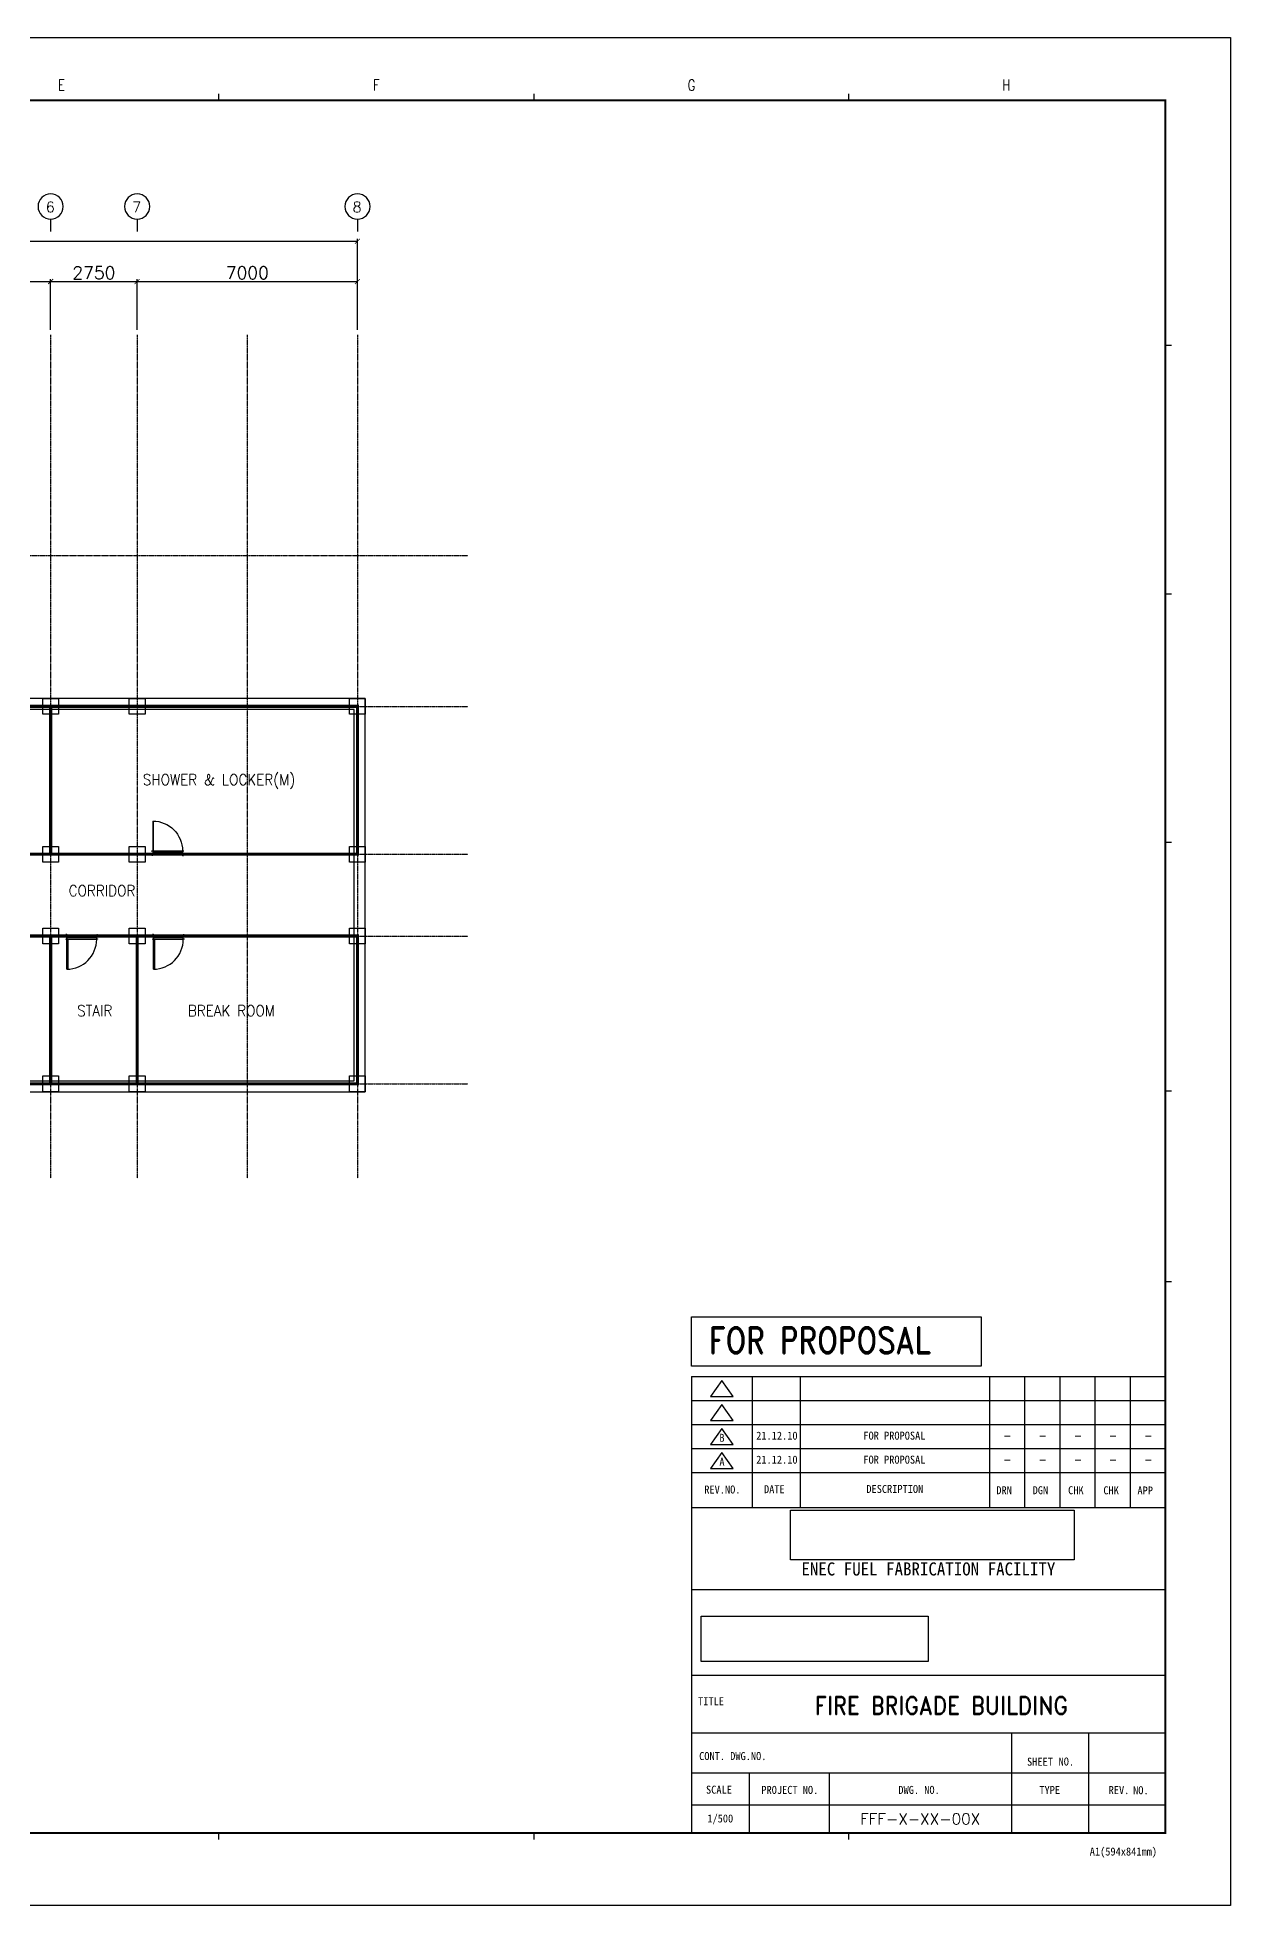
# Model space of a CAD drawing. Header units: millimetres. Extents: x -232466 to 860779, y -177975 to 311634.
# Drawn here: x -99096 to -61177, y 237245 to 296645 of the extents above; entities that cross this region are included whole.
import ezdxf
from ezdxf.enums import TextEntityAlignment as Align

# ---------------------------------------------------------------- set-up
doc = ezdxf.new("R2010")
doc.units = ezdxf.units.MM
doc.header["$XCLIPFRAME"] = 2
doc.linetypes.add('AXES', pattern=[50.8, 31.75, -6.35, 6.35, -6.35])
doc.linetypes.add('CENTER', pattern=[2, 1.25, -0.25, 0.25, -0.25])
doc.layers.add('0 외형선', color=3, linetype='Continuous', lineweight=25)
doc.layers.add('TEXT', color=7, linetype='Continuous', lineweight=15)
for name, color, linetype in [('Center Line', 1, 'CENTER'), ('COL', 2, 'Continuous'), ('dim', 7, 'Continuous'), ('DOOR', 4, 'Continuous'), ('G', 3, 'Continuous'), ('SYM', 7, 'Continuous'), ('TITLEBOX', 7, 'Continuous'), ('TXT', 2, 'Continuous')]:
    doc.layers.add(name, color=color, linetype=linetype)
doc.styles.add('RD20', font='ROMAND.SHX', dxfattribs={"width": 0.8, "height": 2})
doc.styles.add('RD6', font='ROMAND.shx', dxfattribs={"width": 0.83, "height": 6})
doc.styles.add('ROMAND', font='romand')
doc.styles.add('RomanS', font='romans.shx')
doc.styles.add('TBOX', font='romans.shx')
doc.styles.add('돋움체', font='')
doc.styles.get('돋움체').set_extended_font_data('DotumChe')
doc.dimstyles.new('HYUNDAI', dxfattribs={"dimscale": 120, "dimtxt": 3, "dimasz": 3, "dimexe": 1, "dimexo": 2, "dimgap": 1, "dimtad": 1, "dimdec": 0, "dimdsep": 46, "dimtxsty": 'RomanS', "dimcen": 0, "dimclrd": 256, "dimclre": 256, "dimclrt": 3, "dimadec": 0, "dimazin": 0, "dimtfac": 1, "dimtdec": 0, "dimtix": 1, "dimtmove": 2, "dimatfit": 3, "dimfxl": 1, "dimtvp": 1, "dimtolj": 1, "dimarcsym": 0})
picture_1 = doc.add_image_def('image1', size_in_pixel=(850, 283))
picture_2 = doc.add_image_def('image2.jpg', size_in_pixel=(500, 87))

# ---------------------------------------------------------------- blocks, each defined once
blk = doc.blocks.new('_ArchTick')
at = {"color": 0, "linetype": 'ByBlock', "const_width": 0.15}
blk.add_lwpolyline([(-0.5, -0.5), (0.5, 0.5)], dxfattribs=at)
blk = doc.blocks.new('*D172')
at = {"layer": 'Defpoints', "color": 0}
for p in [(-88925, 290162), (-130825, 287184), (-88925, 287184)]:
    blk.add_point(p, dxfattribs=at)
at = {"layer": 'dim', "lineweight": -2}
for p, q in [((-130825, 287344), (-130825, 290242)), ((-130825, 290162), (-88925, 290162)), ((-88925, 287344), (-88925, 290242))]:
    blk.add_line(p, q, dxfattribs=at)
at = {"layer": 'dim', "lineweight": -2, "xscale": 160, "yscale": 160, "zscale": 160, "rotation": 180}
blk.add_blockref('_ArchTick', (-130825, 290162), dxfattribs=at)
at = {"layer": 'dim', "lineweight": -2, "xscale": 160, "yscale": 160, "zscale": 160}
blk.add_blockref('_ArchTick', (-88925, 290162), dxfattribs=at)
at = {"layer": 'dim', "color": 0, "insert": (-109875, 290442), "char_height": 400, "attachment_point": 5, "style": 'RomanS', "bg_fill": 3, "box_fill_scale": 1.1, "bg_fill_color": 257, "bg_fill_transparency": 0}
blk.add_mtext('\\A1;41900', dxfattribs=at)
blk = doc.blocks.new('*D176')
at = {"layer": 'Defpoints', "color": 0}
for p in [(-98675, 288882), (-105775, 287184), (-98675, 287184)]:
    blk.add_point(p, dxfattribs=at)
at = {"layer": 'dim', "lineweight": -2}
for p, q in [((-105775, 287344), (-105775, 288962)), ((-105775, 288882), (-98675, 288882)), ((-98675, 287344), (-98675, 288962))]:
    blk.add_line(p, q, dxfattribs=at)
at = {"layer": 'dim', "lineweight": -2, "xscale": 160, "yscale": 160, "zscale": 160, "rotation": 180}
blk.add_blockref('_ArchTick', (-105775, 288882), dxfattribs=at)
at = {"layer": 'dim', "lineweight": -2, "xscale": 160, "yscale": 160, "zscale": 160}
blk.add_blockref('_ArchTick', (-98675, 288882), dxfattribs=at)
at = {"layer": 'dim', "color": 0, "insert": (-102225, 289162), "char_height": 400, "attachment_point": 5, "style": 'RomanS', "bg_fill": 3, "box_fill_scale": 1.1, "bg_fill_color": 257, "bg_fill_transparency": 0}
blk.add_mtext('\\A1;7100', dxfattribs=at)
blk = doc.blocks.new('*D177')
at = {"layer": 'Defpoints', "color": 0}
for p in [(-95925, 288882), (-98675, 287184), (-95925, 287184)]:
    blk.add_point(p, dxfattribs=at)
at = {"layer": 'dim', "lineweight": -2}
for p, q in [((-98675, 287344), (-98675, 288962)), ((-98675, 288882), (-95925, 288882)), ((-95925, 287344), (-95925, 288962))]:
    blk.add_line(p, q, dxfattribs=at)
at = {"layer": 'dim', "lineweight": -2, "xscale": 160, "yscale": 160, "zscale": 160, "rotation": 180}
blk.add_blockref('_ArchTick', (-98675, 288882), dxfattribs=at)
at = {"layer": 'dim', "lineweight": -2, "xscale": 160, "yscale": 160, "zscale": 160}
blk.add_blockref('_ArchTick', (-95925, 288882), dxfattribs=at)
at = {"layer": 'dim', "color": 0, "insert": (-97300, 289162), "char_height": 400, "attachment_point": 5, "style": 'RomanS', "bg_fill": 3, "box_fill_scale": 1.1, "bg_fill_color": 257, "bg_fill_transparency": 0}
blk.add_mtext('\\A1;2750', dxfattribs=at)
blk = doc.blocks.new('*D178')
at = {"layer": 'Defpoints', "color": 0}
for p in [(-88925, 288882), (-95925, 287184), (-88925, 287184)]:
    blk.add_point(p, dxfattribs=at)
at = {"layer": 'dim', "lineweight": -2}
for p, q in [((-95925, 287344), (-95925, 288962)), ((-95925, 288882), (-88925, 288882)), ((-88925, 287344), (-88925, 288962))]:
    blk.add_line(p, q, dxfattribs=at)
at = {"layer": 'dim', "lineweight": -2, "xscale": 160, "yscale": 160, "zscale": 160, "rotation": 180}
blk.add_blockref('_ArchTick', (-95925, 288882), dxfattribs=at)
at = {"layer": 'dim', "lineweight": -2, "xscale": 160, "yscale": 160, "zscale": 160}
blk.add_blockref('_ArchTick', (-88925, 288882), dxfattribs=at)
at = {"layer": 'dim', "color": 0, "insert": (-92425, 289162), "char_height": 400, "attachment_point": 5, "style": 'RomanS', "bg_fill": 3, "box_fill_scale": 1.1, "bg_fill_color": 257, "bg_fill_transparency": 0}
blk.add_mtext('\\A1;7000', dxfattribs=at)
blk = doc.blocks.new('SD1')
at = {"color": 8}
for p, q in [((-55, 200), (-975, 200)), ((-955, 155), (-45, 155))]:
    blk.add_line(p, q, dxfattribs=at)
for points in [[(-25, 1150), (-25, 200), (-55, 200), (-55, 1150)], [(-1000, 180), (-1000, 200), (-975, 200), (-975, 155), (-955, 155), (-955, 95), (-975, 50), (-1000, 50), (-1000, 70)], [(0, 180), (0, 200), (-25, 200), (-25, 155), (-45, 155), (-45, 95), (-25, 50), (0, 50), (0, 70)]]:
    blk.add_lwpolyline(points)
blk.add_arc((-25, 200), 950, 90, 180)
blk = doc.blocks.new('주열')
at = {"layer": 'SYM'}
blk.add_line((0, 600), (0, 0), dxfattribs=at)
blk.add_circle((0, 1200), 600, dxfattribs=at)

msp = doc.modelspace()

# ---------------------------------------------------------------- linework, layer by layer
msp.add_line((-63251, 240454.6), (-63251, 239538.7))
at = {"layer": '0 외형선', "linetype": 'Continuous'}
for points in [[(-131075, 263123.9), (-88675, 263123.9), (-88675, 275623.9), (-105525, 275623.9), (-105525, 280423.9), (-122625, 280423.9), (-122625, 275623.9), (-131075, 275623.9)], [(-130725, 263473.9), (-89025, 263473.9), (-89025, 275273.9), (-105875, 275273.9), (-105875, 280073.9), (-122275, 280073.9), (-122275, 275273.9), (-130725, 275273.9)]]:
    msp.add_lwpolyline(points, close=True, dxfattribs=at)
at = {"layer": '0 외형선', "linetype": 'Continuous', "const_width": 100}
for points in [[(-105775, 275373.9), (-98675, 275373.9), (-98675, 270673.9), (-105775, 270673.9)], [(-98675, 275373.9), (-88925, 275373.9), (-88925, 270673.9), (-98675, 270673.9)], [(-105775, 268073.9), (-98677.4, 268073.9), (-98677.4, 263373.9), (-105775, 263373.9)], [(-98675, 268073.9), (-95927.4, 268073.9), (-95927.4, 263373.9), (-98675, 263373.9)], [(-95925, 268073.9), (-88925, 268073.9), (-88925, 263373.9), (-95927.4, 263373.9)]]:
    msp.add_lwpolyline(points, close=True, dxfattribs=at)
at = {"layer": 'Center Line', "linetype": 'AXES'}
for p, q in [((-135393.6, 280173.9), (-85408, 280173.9)), ((-135393.6, 275373.9), (-85408, 275373.9)), ((-135393.6, 270673.9), (-85408, 270673.9)), ((-135393.6, 268073.9), (-85408, 268073.9)), ((-135393.6, 263373.9), (-85408, 263373.9))]:
    msp.add_line(p, q, dxfattribs=at)
at = {"layer": 'COL'}
for points in [[(-98925, 275123.9), (-98925, 275623.9), (-98425, 275623.9), (-98425, 275123.9)], [(-96175, 275123.9), (-96175, 275623.9), (-95675, 275623.9), (-95675, 275123.9)], [(-89175, 275123.9), (-89175, 275623.9), (-88675, 275623.9), (-88675, 275123.9)], [(-98925, 270423.9), (-98925, 270923.9), (-98425, 270923.9), (-98425, 270423.9)], [(-96175, 270423.9), (-96175, 270923.9), (-95675, 270923.9), (-95675, 270423.9)], [(-89175, 270423.9), (-89175, 270923.9), (-88675, 270923.9), (-88675, 270423.9)], [(-98925, 267823.9), (-98925, 268323.9), (-98425, 268323.9), (-98425, 267823.9)], [(-96175, 267823.9), (-96175, 268323.9), (-95675, 268323.9), (-95675, 267823.9)], [(-89175, 267823.9), (-89175, 268323.9), (-88675, 268323.9), (-88675, 267823.9)], [(-98925, 263123.9), (-98925, 263623.9), (-98425, 263623.9), (-98425, 263123.9)], [(-96175, 263123.9), (-96175, 263623.9), (-95675, 263623.9), (-95675, 263123.9)], [(-89175, 263123.9), (-89175, 263623.9), (-88675, 263623.9), (-88675, 263123.9)]]:
    msp.add_lwpolyline(points, close=True, dxfattribs=at)
at = {"layer": 'TITLEBOX', "color": 4, "linetype": 'Continuous'}
for p, q in [((-93327, 294645.3), (-93327, 294845.3)), ((-93327, 294645.3), (-93327, 294845.3)), ((-83313.3, 294645.3), (-83313.3, 294845.3)), ((-83313.3, 294645.3), (-83313.3, 294845.3)), ((-73313.3, 294645.3), (-73313.3, 294845.3)), ((-73313.3, 294645.3), (-73313.3, 294845.3)), ((-63051, 286845.3), (-63251, 286845.3)), ((-63051, 278945.3), (-63251, 278945.3)), ((-63051, 271045.3), (-63251, 271045.3)), ((-63051, 263145.3), (-63251, 263145.3)), ((-63051, 257082.6), (-63251, 257082.6)), ((-93327, 239345.2), (-93327, 239545.2)), ((-93327, 239345.2), (-93327, 239545.2)), ((-83313.3, 239345.2), (-83313.3, 239545.2)), ((-83313.3, 239345.2), (-83313.3, 239545.2)), ((-73313.3, 239345.2), (-73313.3, 239545.2))]:
    msp.add_line(p, q, dxfattribs=at)
at = {"layer": 'TITLEBOX', "color": 30, "linetype": 'Continuous'}
for p, q in [((-78311.2, 255960.6), (-69099.9, 255960.6)), ((-78311.2, 254397.8), (-78311.2, 255960.6)), ((-69099.9, 255960.6), (-69099.9, 254397.8)), ((-69099.9, 254397.8), (-78311.2, 254397.8)), ((-73313.3, 239345.2), (-73313.3, 239545.2))]:
    msp.add_line(p, q, dxfattribs=at)
at = {"layer": 'TITLEBOX'}
for p, q in [((-78311.2, 254072), (-63251, 254072)), ((-78311.2, 254072), (-78311.2, 239538.7)), ((-78311.2, 254072), (-63251, 254072)), ((-78311.2, 254072), (-78311.2, 239538.7)), ((-77344.5, 253944.8), (-77700.7, 253436)), ((-77344.5, 253944.8), (-77700.7, 253436)), ((-76988.4, 253436), (-77344.5, 253944.8)), ((-76988.4, 253436), (-77344.5, 253944.8)), ((-76377.8, 254072), (-76377.8, 249899.9)), ((-76377.8, 254072), (-76377.8, 249899.9)), ((-74851.5, 254072), (-74851.5, 249899.9)), ((-74851.5, 254072), (-74851.5, 249899.9)), ((-68843.3, 254068.3), (-68843.3, 249899.9)), ((-68843.3, 254068.3), (-68843.3, 249899.9)), ((-67724.8, 254068.3), (-67724.8, 249899.9)), ((-67724.8, 254068.3), (-67724.8, 249899.9)), ((-66606.4, 254068.3), (-66606.4, 249899.9)), ((-66606.4, 254068.3), (-66606.4, 249899.9)), ((-65487.9, 254068.3), (-65487.9, 249899.9)), ((-65487.9, 254068.3), (-65487.9, 249899.9)), ((-64369.5, 254068.3), (-64369.5, 249899.9)), ((-64369.5, 254068.3), (-64369.5, 249899.9)), ((-78311.2, 253308.8), (-63251, 253308.8)), ((-78311.2, 253308.8), (-63251, 253308.8)), ((-77700.7, 253436), (-76988.4, 253436)), ((-77700.7, 253436), (-76988.4, 253436)), ((-77344.5, 253181.6), (-77700.7, 252672.9)), ((-77344.5, 253181.6), (-77700.7, 252672.9)), ((-76988.4, 252672.9), (-77344.5, 253181.6)), ((-76988.4, 252672.9), (-77344.5, 253181.6)), ((-78311.2, 252545.7), (-63251, 252545.7)), ((-78311.2, 252545.7), (-63251, 252545.7)), ((-77700.7, 252672.9), (-76988.4, 252672.9)), ((-77700.7, 252672.9), (-76988.4, 252672.9)), ((-77344.5, 252418.5), (-77700.7, 251909.7)), ((-77344.5, 252418.5), (-77700.7, 251909.7)), ((-77700.7, 251909.7), (-76988.4, 251909.7)), ((-77700.7, 251909.7), (-76988.4, 251909.7)), ((-76988.4, 251909.7), (-77344.5, 252418.5)), ((-76988.4, 251909.7), (-77344.5, 252418.5)), ((-78311.2, 251782.5), (-63251, 251782.5)), ((-78311.2, 251782.5), (-63251, 251782.5)), ((-77344.5, 251655.3), (-77700.7, 251146.5)), ((-77344.5, 251655.3), (-77700.7, 251146.5)), ((-76988.4, 251146.5), (-77344.5, 251655.3)), ((-76988.4, 251146.5), (-77344.5, 251655.3)), ((-78311.2, 251019.3), (-63251, 251019.3)), ((-78311.2, 251019.3), (-63251, 251019.3)), ((-77700.7, 251146.5), (-76988.4, 251146.5)), ((-77700.7, 251146.5), (-76988.4, 251146.5)), ((-78311.2, 249899.9), (-63251, 249899.9)), ((-78311.2, 249899.9), (-63251, 249899.9)), ((-78311.2, 247300.8), (-63251, 247300.8)), ((-78311.2, 247300.8), (-63251, 247300.8)), ((-78311.2, 244575.8), (-63251, 244575.8)), ((-78311.2, 244575.8), (-63251, 244575.8)), ((-78311.2, 242744.1), (-63251, 242744.1)), ((-78311.2, 242744.1), (-63251, 242744.1)), ((-68135.4, 242744.1), (-68135.4, 239538.7)), ((-68135.4, 242744.1), (-68135.4, 239538.7)), ((-65693.2, 242744.1), (-65693.2, 239538.7)), ((-65693.2, 242744.1), (-65693.2, 239538.7)), ((-78311.2, 241472.1), (-63251, 241472.1)), ((-78311.2, 241472.1), (-63251, 241472.1)), ((-76479.6, 241472.1), (-76479.6, 239538.7)), ((-76479.6, 241472.1), (-76479.6, 239538.7)), ((-73935.6, 241472.1), (-73935.6, 239538.7)), ((-73935.6, 241472.1), (-73935.6, 239538.7)), ((-78311.2, 240454.6), (-63251, 240454.6)), ((-78311.2, 240454.6), (-63251, 240454.6))]:
    msp.add_line(p, q, dxfattribs=at)
at = {"layer": 'TITLEBOX', "color": 30}
msp.add_line((-63251, 239538.7), (-63251, 239553.9), dxfattribs=at)
at = {"layer": 'TITLEBOX', "color": 7}
msp.add_lwpolyline([(-145277, 296645.3), (-61177, 296645.3), (-61177, 237245.3), (-145277, 237245.3)], close=True, dxfattribs=at)
at = {"layer": 'TITLEBOX', "color": 4, "const_width": 70}
msp.add_lwpolyline([(-143277, 294645.3), (-63251, 294645.3), (-63251, 239553.9), (-143277, 239553.9)], close=True, dxfattribs=at)

# ---------------------------------------------------------------- block references
at = {"layer": 'DOOR', "xscale": -1}
msp.add_blockref('SD1', (-95456.7, 270578.9), dxfattribs=at)
at = {"layer": 'DOOR', "rotation": 180}
for p in [(-98186.9, 268168.9), (-95434.6, 268168.9)]:
    msp.add_blockref('SD1', p, dxfattribs=at)

# ---------------------------------------------------------------- texts
at = {"layer": 'G', "color": 3, "style": 'RomanS', "width": 0.9}
for s, p in [('SHOWER & LOCKER(M)', (-93322.4, 273019.3)), ('CORRIDOR', (-97043.1, 269513.6)), ('STAIR', (-97273.2, 265699.4)), ('BREAK ROOM', (-92930.1, 265699.4))]:
    msp.add_text(s, height=350, dxfattribs=at).set_placement(p, align=Align.MIDDLE)
at = {"layer": 'SYM', "style": 'ROMAND'}
for s, p in [('6', (-98830.6, 291084.1)), ('7', (-96080.6, 291084.1)), ('8', (-89080.6, 291084.1))]:
    msp.add_text(s, height=336.4, dxfattribs=at).set_placement(p)
at = {"layer": 'TEXT', "color": 7, "style": '돋움체'}
for s, height, p in [('B', 254.4, (-77341.2, 252118.9)), ('21.12.10', 254.4, (-75596, 252188.3)), ('FOR PROPOSAL', 254.396, (-71861.6, 252188.3)), ('A', 254.4, (-77341.2, 251355.7)), ('21.12.10', 254.4, (-75596, 251425.1)), ('FOR PROPOSAL', 254.396, (-71861.6, 251425.1))]:
    msp.add_text(s, height=height, dxfattribs=at).set_placement(p, align=Align.MIDDLE_CENTER)
msp.add_text('1/500', height=254.4, dxfattribs=at).set_placement((-77395.4, 239996.6), align=Align.MIDDLE)
at = {"layer": 'TITLEBOX', "color": 4, "linetype": 'Continuous', "style": 'TBOX', "width": 0.75}
for s, p in [('E', (-98440, 294951.9)), ('F', (-88426.3, 294951.9)), ('G', (-78426.3, 294951.9)), ('H', (-68426.3, 294951.9))]:
    msp.add_text(s, height=350, dxfattribs=at).set_placement(p)
at = {"layer": 'TITLEBOX', "style": '돋움체'}
for s, height, p in [('REV.NO.', 254.4, (-77903.1, 250348.6)), ('REV.NO.', 254.4, (-77903.1, 250348.6)), ('DATE', 254.4, (-76004.8, 250358.7)), ('DATE', 254.4, (-76004.8, 250358.7)), ('DESCRIPTION', 254.396, (-72752.3, 250365.5)), ('DESCRIPTION', 254.396, (-72752.3, 250365.5)), ('DRN', 254.4, (-68622, 250325.6)), ('DRN', 254.4, (-68622, 250325.6)), ('DGN', 254.4, (-67468.1, 250325.6)), ('DGN', 254.4, (-67468.1, 250325.6)), ('CHK', 254.4, (-66341.6, 250325.6)), ('CHK', 254.4, (-66341.6, 250325.6)), ('CHK', 254.4, (-65221.2, 250322.8)), ('CHK', 254.4, (-65221.2, 250322.8)), ('APP', 254.4, (-64137.6, 250317.5)), ('APP', 254.4, (-64137.6, 250317.5)), ('TITLE', 254.4, (-78100.2, 243618.6)), ('TITLE', 254.4, (-78100.2, 243618.6)), ('CONT. DWG.NO.', 254.396, (-78065.5, 241874)), ('CONT. DWG.NO.', 254.396, (-78065.5, 241874)), ('SHEET', 254.4, (-67646.6, 241694.4)), ('SHEET', 254.4, (-67646.6, 241694.4)), ('NO.', 254.4, (-66644.2, 241698.3)), ('NO.', 254.4, (-66644.2, 241698.3)), ('SCALE', 254.4, (-77848.1, 240804.9)), ('SCALE', 254.4, (-77848.1, 240804.9)), ('PROJECT NO.', 254.396, (-76088.9, 240797.4)), ('PROJECT NO.', 254.396, (-76088.9, 240797.4)), ('DWG. NO.', 254.4, (-71735.1, 240797.3)), ('DWG. NO.', 254.4, (-71735.1, 240797.3)), ('TYPE', 254.4, (-67253.5, 240794.8)), ('TYPE', 254.4, (-67253.5, 240794.8)), ('REV.', 254.4, (-65052, 240792.1)), ('REV.', 254.4, (-65052, 240792.1)), ('NO.', 254.4, (-64275.6, 240787.4)), ('NO.', 254.4, (-64275.6, 240787.4))]:
    msp.add_text(s, height=height, dxfattribs=at).set_placement(p)
at = {"layer": 'TITLEBOX', "color": 3, "style": '돋움체'}
msp.add_text('ENEC FUEL FABRICATION FACILITY', height=416.189, dxfattribs=at).set_placement((-70781.1, 247950.6), align=Align.MIDDLE)
at = {"layer": 'TITLEBOX', "color": 0, "style": '돋움체'}
msp.add_text('A1(594x841mm)', height=254.396, dxfattribs=at).set_placement((-65653.3, 238838.4))
at = {"layer": 'TXT', "color": 30, "linetype": 'Continuous', "style": 'RD6', "width": 0.83}
msp.add_text('FOR PROPOSAL', height=835.501, dxfattribs=at).set_placement((-77760.6, 254800.9))
at = {"layer": 'TXT', "color": 7, "style": 'RD20', "width": 0.83}
for p in [(-68268.1, 252048.8), (-67149.6, 252048.8), (-66031.2, 252048.8), (-64912.7, 252048.8), (-63794.3, 252048.8), (-68268.1, 251285.7), (-67149.6, 251285.7), (-66031.2, 251285.7), (-64912.7, 251285.7), (-63794.3, 251285.7)]:
    msp.add_text('-', height=282.8, dxfattribs=at).set_placement(p, align=Align.CENTER)
at = {"layer": 'TXT', "color": 7, "style": 'ROMAND', "width": 0.9}
msp.add_text('FIRE BRIGADE BUILDING', height=565.517, dxfattribs=at).set_placement((-70371.5, 243607.4), align=Align.MIDDLE)
at = {"layer": 'TXT', "color": 7, "style": 'RD20'}
msp.add_text('FFF-X-XX-00X', height=353.448, dxfattribs=at).set_placement((-71042.4, 239826.2), align=Align.CENTER)

# ---------------------------------------------------------------- pictures from other files: only their frames are drawn
image = msp.add_image(picture_2, insert=(-75162.8, 248244.8), size_in_units=(9015.9, 1568.8))
image.dxf.flags = 7
image = msp.add_image(picture_1, insert=(-78136.1, 244385.1), size_in_units=(7427.9, 2473.1))
image.set_boundary_path([(15.17, 45.797), (840.684, 210.9)])

# ---------------------------------------------------------------- next in the draw order: dimensions: what is measured, and where the dimension line sits
at = {"layer": 'dim'}
dim = msp.add_linear_dim(base=(-88925, 290161.5), p1=(-130825, 287183.6), p2=(-88925, 287183.6), dimstyle='HYUNDAI', override={"dimscale": 80, "dimtxt": 5, "dimasz": 2, "dimpost": '\\X', "dimblk1": 'ArchTick', "dimblk2": 'ArchTick', "dimsah": 1, "dimclrt": 0, "dimtfill": 1}, dxfattribs=at)
dim.commit()
dim.dimension.update_dxf_attribs({"geometry": '*D172', "text_midpoint": (-109875, 290441.5)})

# ---------------------------------------------------------------- next in the draw order: linework, layer by layer
at = {"layer": 'Center Line', "linetype": 'AXES'}
for p, q in [((-98675, 287183.6), (-98675, 260373.9)), ((-95925, 287183.6), (-95925, 260373.9)), ((-88925, 287183.6), (-88925, 260373.9))]:
    msp.add_line(p, q, dxfattribs=at)

# ---------------------------------------------------------------- next in the draw order: block references
at = {"layer": 'SYM', "xscale": -0.6666666666666666, "yscale": 0.6666666666666666, "zscale": 0.6666666666666666, "rotation": 359.9999999999999}
for p in [(-98675, 290468.3), (-95925, 290468.3), (-88925, 290468.3)]:
    msp.add_blockref('주열', p, dxfattribs=at)

# ---------------------------------------------------------------- next in the draw order: dimensions: what is measured, and where the dimension line sits
at = {"layer": 'dim'}
dim = msp.add_linear_dim(base=(-98675, 288881.9), p1=(-105775, 287183.6), p2=(-98675, 287183.6), dimstyle='HYUNDAI', override={"dimscale": 80, "dimtxt": 5, "dimasz": 2, "dimpost": '\\X', "dimblk1": 'ArchTick', "dimblk2": 'ArchTick', "dimsah": 1, "dimclrt": 0, "dimtfill": 1}, dxfattribs=at)
dim.commit()
dim.dimension.update_dxf_attribs({"geometry": '*D176', "text_midpoint": (-102225, 289161.9)})

# ---------------------------------------------------------------- next in the draw order: dimensions: what is measured, and where the dimension line sits
dim = msp.add_linear_dim(base=(-95925, 288881.9), p1=(-98675, 287183.6), p2=(-95925, 287183.6), dimstyle='HYUNDAI', override={"dimscale": 80, "dimtxt": 5, "dimasz": 2, "dimpost": '\\X', "dimblk1": 'ArchTick', "dimblk2": 'ArchTick', "dimsah": 1, "dimclrt": 0, "dimtfill": 1}, dxfattribs=at)
dim.commit()
dim.dimension.update_dxf_attribs({"geometry": '*D177', "text_midpoint": (-97300, 289161.9)})

# ---------------------------------------------------------------- next in the draw order: dimensions: what is measured, and where the dimension line sits
dim = msp.add_linear_dim(base=(-88925, 288881.9), p1=(-95925, 287183.6), p2=(-88925, 287183.6), dimstyle='HYUNDAI', override={"dimscale": 80, "dimtxt": 5, "dimasz": 2, "dimpost": '\\X', "dimblk1": 'ArchTick', "dimblk2": 'ArchTick', "dimsah": 1, "dimclrt": 0, "dimtfill": 1}, dxfattribs=at)
dim.commit()
dim.dimension.update_dxf_attribs({"geometry": '*D178', "text_midpoint": (-92425, 289161.9)})

# ---------------------------------------------------------------- next in the draw order: linework, layer by layer
at = {"layer": 'Center Line', "linetype": 'AXES'}
msp.add_line((-92425, 287183.6), (-92425, 260373.9), dxfattribs=at)

doc.saveas('drawing.dxf')
